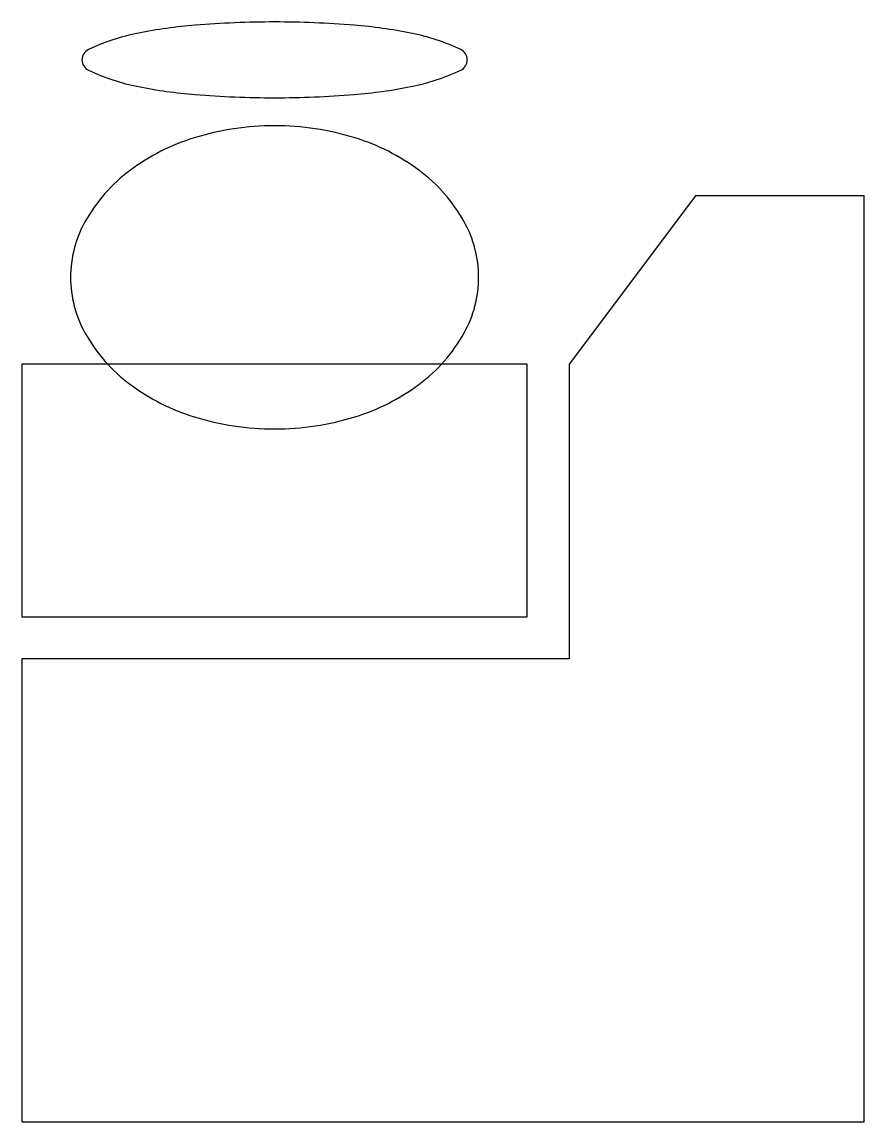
# Model space of a CAD drawing. Extents: x -0.5 to 0.5, y 0 to 1.31.
import ezdxf

# ---------------------------------------------------------------- set-up
doc = ezdxf.new("R2010")
doc.units = 0
doc.header["$LTSCALE"] = 0.5
doc.header["$MEASUREMENT"] = 0
doc.layers.get('0').update_dxf_attribs({"linetype": 'CONTINUOUS'})

# ---------------------------------------------------------------- blocks, each defined once
blk = doc.blocks.new('M-CADFUN')
for points in [[(0, 0.3033, 0.020325), (-0.0944, 0.2994, 0.028236), (-0.1618, 0.2901, 0.062357), (-0.221, 0.2705, 0.289583), (-0.2288, 0.2583, 0.289583), (-0.221, 0.246, 0.062357), (-0.1618, 0.2265, 0.028236), (-0.0944, 0.2171, 0.020325), (0, 0.2133, 0.020325), (0.0944, 0.2171, 0.028236), (0.1618, 0.2265, 0.062357), (0.221, 0.246, 0.289583), (0.2288, 0.2583, 0.289583), (0.221, 0.2705, 0.062357), (0.1618, 0.2901, 0.028236), (0.0944, 0.2994, 0.020325)], [(0, 0.18, 0.074769), (-0.0956, 0.1656, 0.08531), (-0.1713, 0.1273, 0.106203), (-0.2252, 0.0659, 0.127849), (-0.2423, 0, 0.127849), (-0.2252, -0.0659, 0.106203), (-0.1713, -0.1273, 0.08531), (-0.0956, -0.1656, 0.074769), (0, -0.18, 0.074769), (0.0956, -0.1656, 0.08531), (0.1713, -0.1273, 0.106203), (0.2252, -0.0659, 0.127849), (0.2423, 0, 0.127849), (0.2252, 0.0659, 0.106203), (0.1713, 0.1273, 0.08531), (0.0956, 0.1656, 0.074769)]]:
    blk.add_lwpolyline(points, format="xyb", close=True)

msp = doc.modelspace()

# ---------------------------------------------------------------- linework, layer by layer
msp.add_lwpolyline([(-0.5, 0.55), (-0.5, 0), (0.5, 0), (0.5, 1.1), (0.2997, 1.1), (0.15, 0.9), (0.15, 0.55)], close=True)
msp.add_lwpolyline([(-0.5, 0.9), (-0.5, 0.6), (0.1, 0.6), (0.1, 0.9), (-0.5, 0.9)])

# ---------------------------------------------------------------- block references
msp.add_blockref('M-CADFUN', (-0.2, 1.0031))

doc.saveas('drawing.dxf')
